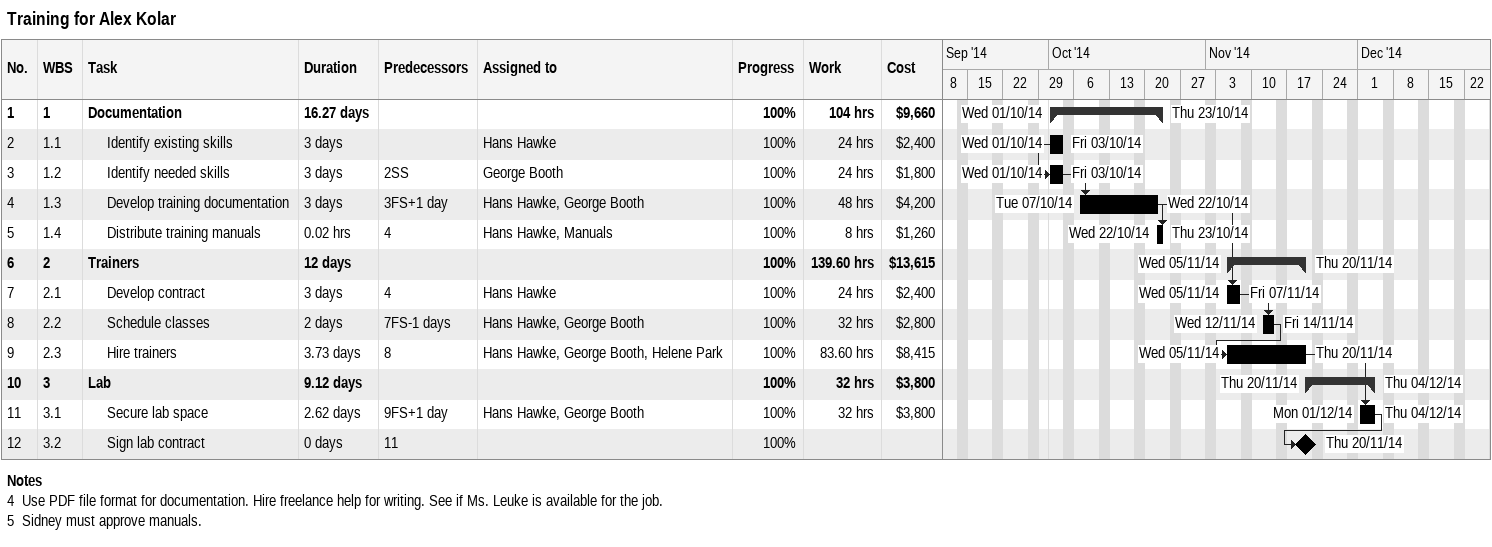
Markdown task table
Training for Alex Kolar

| ID | WBS | Task | Duration | Start | Finish | Predecessors | Resources | % complete | Work (h) | Cost ($) |
|---|---|---|---|---|---|---|---|---|---|---|
| 1 | 1 | **Documentation** | 16.27d | 2014-10-01 | 2014-10-23 |  |  | 100 | 104 | 9660 |
| 2 | 1.1 | Identify existing skills | 3d | 2014-10-01 | 2014-10-03 |  | Hans Hawke | 100 | 24 | 2400 |
| 3 | 1.2 | Identify needed skills | 3d | 2014-10-01 | 2014-10-03 | 2SS | George Booth | 100 | 24 | 1800 |
| 4 | 1.3 | Develop training documentation | 3d | 2014-10-07 | 2014-10-22 | 3FS+1d | Hans Hawke, George Booth | 100 | 48 | 4200 |
| 5 | 1.4 | Distribute training manuals | 0.02h | 2014-10-22 | 2014-10-23 | 4 | Hans Hawke, Manuals | 100 | 8 | 1260 |
| 6 | 2 | **Trainers** | 12d | 2014-11-05 | 2014-11-20 |  |  | 100 | 139.60 | 13615 |
| 7 | 2.1 | Develop contract | 3d | 2014-11-05 | 2014-11-07 | 4 | Hans Hawke | 100 | 24 | 2400 |
| 8 | 2.2 | Schedule classes | 2d | 2014-11-12 | 2014-11-14 | 7FS-1d | Hans Hawke, George Booth | 100 | 32 | 2800 |
| 9 | 2.3 | Hire trainers | 3.73d | 2014-11-05 | 2014-11-20 | 8 | Hans Hawke, George Booth, Helene Park | 100 | 83.60 | 8415 |
| 10 | 3 | **Lab** | 9.12d | 2014-11-20 | 2014-12-04 |  |  | 100 | 32 | 3800 |
| 11 | 3.1 | Secure lab space | 2.62d | 2014-12-01 | 2014-12-04 | 9FS+1d | Hans Hawke, George Booth | 100 | 32 | 3800 |
| 12 | 3.2 | Sign lab contract | 0d | 2014-11-20 | 2014-11-20 | 11 |  | 100 |  |  |

Notes
- 4: Use PDF file format for documentation. Hire freelance help for writing. See if Ms. Leuke is available for the job.
- 5: Sidney must approve manuals.
